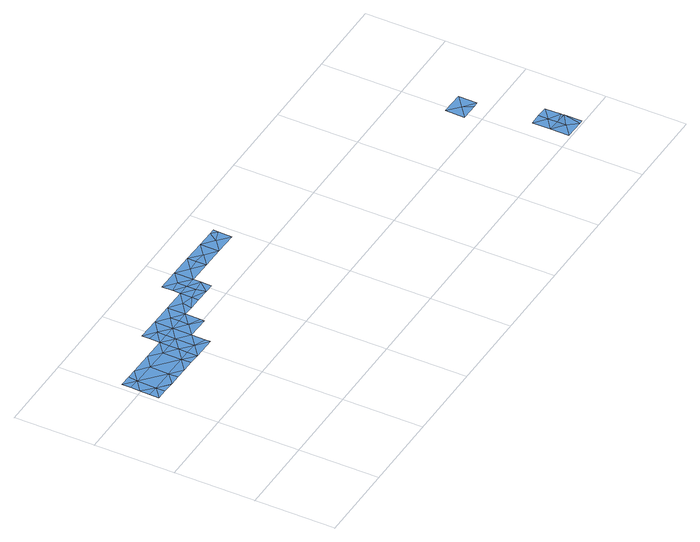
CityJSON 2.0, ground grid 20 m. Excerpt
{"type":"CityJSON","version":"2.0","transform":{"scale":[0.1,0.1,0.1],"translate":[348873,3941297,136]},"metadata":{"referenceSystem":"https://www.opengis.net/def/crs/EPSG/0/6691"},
"CityObjects":{
"waterbody1":{"type":"WaterBody","attributes":{"name":"10","class":"1140","function":"1","WaterBodyRiverFloodingRiskAttribute.description":"5","WaterBodyRiverFloodingRiskAttribute.rankOrg":"1","WaterBodyRiverFloodingRiskAttribute.adminType":"2","WaterBodyRiverFloodingRiskAttribute.scale":"L2"},"geometry":[{"type":"MultiSurface","lod":"1","boundaries":[[[0,1,2]],[[3,4,5]],[[6,0,7]],[[6,7,8]],[[8,9,6]],[[6,4,3]],[[10,11,3]],[[12,2,1]],[[0,6,1]],[[13,7,14]],[[3,1,6]],[[11,12,1]],[[15,3,16]],[[10,3,15]],[[17,18,7]],[[19,11,10]],[[6,20,4]],[[9,20,6]],[[8,7,18]],[[11,1,3]],[[5,16,3]],[[0,14,7]],[[14,0,21]],[[2,22,0]],[[22,23,0]],[[21,0,23]],[[13,24,7]],[[7,24,17]],[[25,11,19]],[[12,11,25]]]}]},
"waterbody2":{"type":"WaterBody","attributes":{"name":"10","class":"1140","function":"1","WaterBodyRiverFloodingRiskAttribute.description":"5","WaterBodyRiverFloodingRiskAttribute.rankOrg":"3","WaterBodyRiverFloodingRiskAttribute.adminType":"2","WaterBodyRiverFloodingRiskAttribute.scale":"L2"},"geometry":[{"type":"MultiSurface","lod":"1","boundaries":[[[15,16,26]],[[27,28,29]],[[30,28,27]],[[26,31,32]],[[31,26,16]],[[10,33,19]],[[33,10,26]],[[33,26,34]],[[33,34,35]],[[35,34,28]],[[36,35,28]],[[28,30,36]],[[28,34,29]],[[34,26,32]],[[10,15,26]],[[25,33,37]],[[25,19,33]],[[33,35,37]]]}]},
"waterbody3":{"type":"WaterBody","attributes":{"name":"10","class":"1140","function":"1","WaterBodyRiverFloodingRiskAttribute.description":"5","WaterBodyRiverFloodingRiskAttribute.rankOrg":"2","WaterBodyRiverFloodingRiskAttribute.adminType":"2","WaterBodyRiverFloodingRiskAttribute.scale":"L2"},"geometry":[{"type":"MultiSurface","lod":"1","boundaries":[[[38,39,40]],[[39,41,40]],[[30,42,43]],[[44,35,36]],[[45,38,44]],[[46,42,47]],[[43,42,46]],[[48,43,46]],[[30,43,45]],[[30,45,44]],[[36,30,44]],[[35,44,38]],[[45,43,48]],[[35,38,40]],[[37,35,40]],[[37,40,25]],[[25,40,41]]]}]},
"waterbody4":{"type":"WaterBody","attributes":{"name":"10","class":"1140","function":"1","WaterBodyRiverFloodingRiskAttribute.description":"5","WaterBodyRiverFloodingRiskAttribute.rankOrg":"3","WaterBodyRiverFloodingRiskAttribute.adminType":"2","WaterBodyRiverFloodingRiskAttribute.scale":"L2"},"geometry":[{"type":"MultiSurface","lod":"1","boundaries":[[[49,46,47]],[[50,46,49]],[[46,50,48]],[[51,48,50]],[[52,53,51]],[[50,52,51]],[[54,52,49]],[[49,52,50]]]}]},
"waterbody5":{"type":"WaterBody","attributes":{"name":"10","class":"1140","function":"1","WaterBodyRiverFloodingRiskAttribute.description":"5","WaterBodyRiverFloodingRiskAttribute.rankOrg":"2","WaterBodyRiverFloodingRiskAttribute.adminType":"2","WaterBodyRiverFloodingRiskAttribute.scale":"L2"},"geometry":[{"type":"MultiSurface","lod":"1","boundaries":[[[51,55,56]],[[57,58,59]],[[57,53,60]],[[51,53,55]],[[60,58,57]],[[57,59,61]],[[61,62,55]],[[61,55,53]],[[51,56,48]],[[56,55,62]],[[53,57,61]]]}]},
"waterbody6":{"type":"WaterBody","attributes":{"name":"10","class":"1140","function":"1","WaterBodyRiverFloodingRiskAttribute.description":"5","WaterBodyRiverFloodingRiskAttribute.rankOrg":"1","WaterBodyRiverFloodingRiskAttribute.adminType":"2","WaterBodyRiverFloodingRiskAttribute.scale":"L2"},"geometry":[{"type":"MultiSurface","lod":"1","boundaries":[[[58,60,63]],[[64,65,66]],[[66,67,68]],[[67,63,68]],[[59,58,63]],[[63,60,68]],[[65,69,66]],[[68,64,66]],[[66,69,67]],[[63,67,59]],[[70,69,65]]]}]},
"waterbody7":{"type":"WaterBody","attributes":{"name":"10","class":"1140","function":"1","WaterBodyRiverFloodingRiskAttribute.description":"5","WaterBodyRiverFloodingRiskAttribute.rankOrg":"2","WaterBodyRiverFloodingRiskAttribute.adminType":"2","WaterBodyRiverFloodingRiskAttribute.scale":"L2"},"geometry":[{"type":"MultiSurface","lod":"1","boundaries":[[[71,72,73]],[[71,74,75]],[[74,76,75]],[[77,75,76]],[[77,72,75]],[[78,72,77]],[[75,72,71]]]}]},
"waterbody8":{"type":"WaterBody","attributes":{"name":"10","class":"1140","function":"1","WaterBodyRiverFloodingRiskAttribute.description":"5","WaterBodyRiverFloodingRiskAttribute.rankOrg":"1","WaterBodyRiverFloodingRiskAttribute.adminType":"2","WaterBodyRiverFloodingRiskAttribute.scale":"L2"},"geometry":[{"type":"MultiSurface","lod":"1","boundaries":[[[79,80,81]],[[82,79,81]],[[81,74,71]],[[80,74,81]],[[83,82,81]],[[71,83,81]],[[83,71,73]]]}]},
"waterbody9":{"type":"WaterBody","attributes":{"name":"10","class":"1140","function":"1","WaterBodyRiverFloodingRiskAttribute.description":"5","WaterBodyRiverFloodingRiskAttribute.rankOrg":"2","WaterBodyRiverFloodingRiskAttribute.adminType":"2","WaterBodyRiverFloodingRiskAttribute.scale":"L2"},"geometry":[{"type":"MultiSurface","lod":"1","boundaries":[[[84,85,86]],[[86,85,87]],[[86,88,84]],[[86,89,88]],[[87,89,86]]]}]}
},
"vertices":[
[32,420,15],[88,419,15],[60,442,15],[144,371,15],[116,348,15],[144,348,15],[87,372,15],[31,373,15],[59,349,15],[87,349,15],[173,394,15],[145,418,15],[117,441,15],[3,374,16],[3,397,16],[172,371,15],[172,347,15],[30,350,15],[58,349,15],[173,417,15],[115,348,15],[4,420,16],[35,443,15],[4,443,16],[2,350,16],[173,441,15],
[201,370,15],[286,402,15],[258,416,15],[286,392,15],[287,439,15],[229,346,15],[229,358,15],[201,417,15],[230,393,15],[230,440,15],[259,439,15],[202,440,15],
[231,485,15],[174,486,15],[202,463,15],[174,467,15],[311,438,15],[316,461,15],[259,462,15],[287,484,15],[344,454,15],[344,438,15],[344,483,15],
[377,437,15],[372,460,15],[373,483,15],[400,463,15],[401,482,15],[400,437,15],
[373,506,15],[345,503,15],[430,505,15],[458,507,15],[458,528,15],[458,481,15],[401,529,15],[345,530,15],
[486,504,15],[571,479,15],[571,513,15],[543,503,15],[515,527,15],[514,480,15],[559,526,15],[572,526,15],
[1271,51,7],[1299,48,8],[1299,51,7],[1243,52,7],[1271,29,8],[1242,6,8],[1290,5,8],[1299,5,8],
[1272,98,6],[1244,98,6],[1272,75,6],[1300,97,6],[1300,58,7],
[1247,284,6],[1190,285,6],[1218,261,6],[1189,238,6],[1246,237,6],[1233,237,6]
]}
